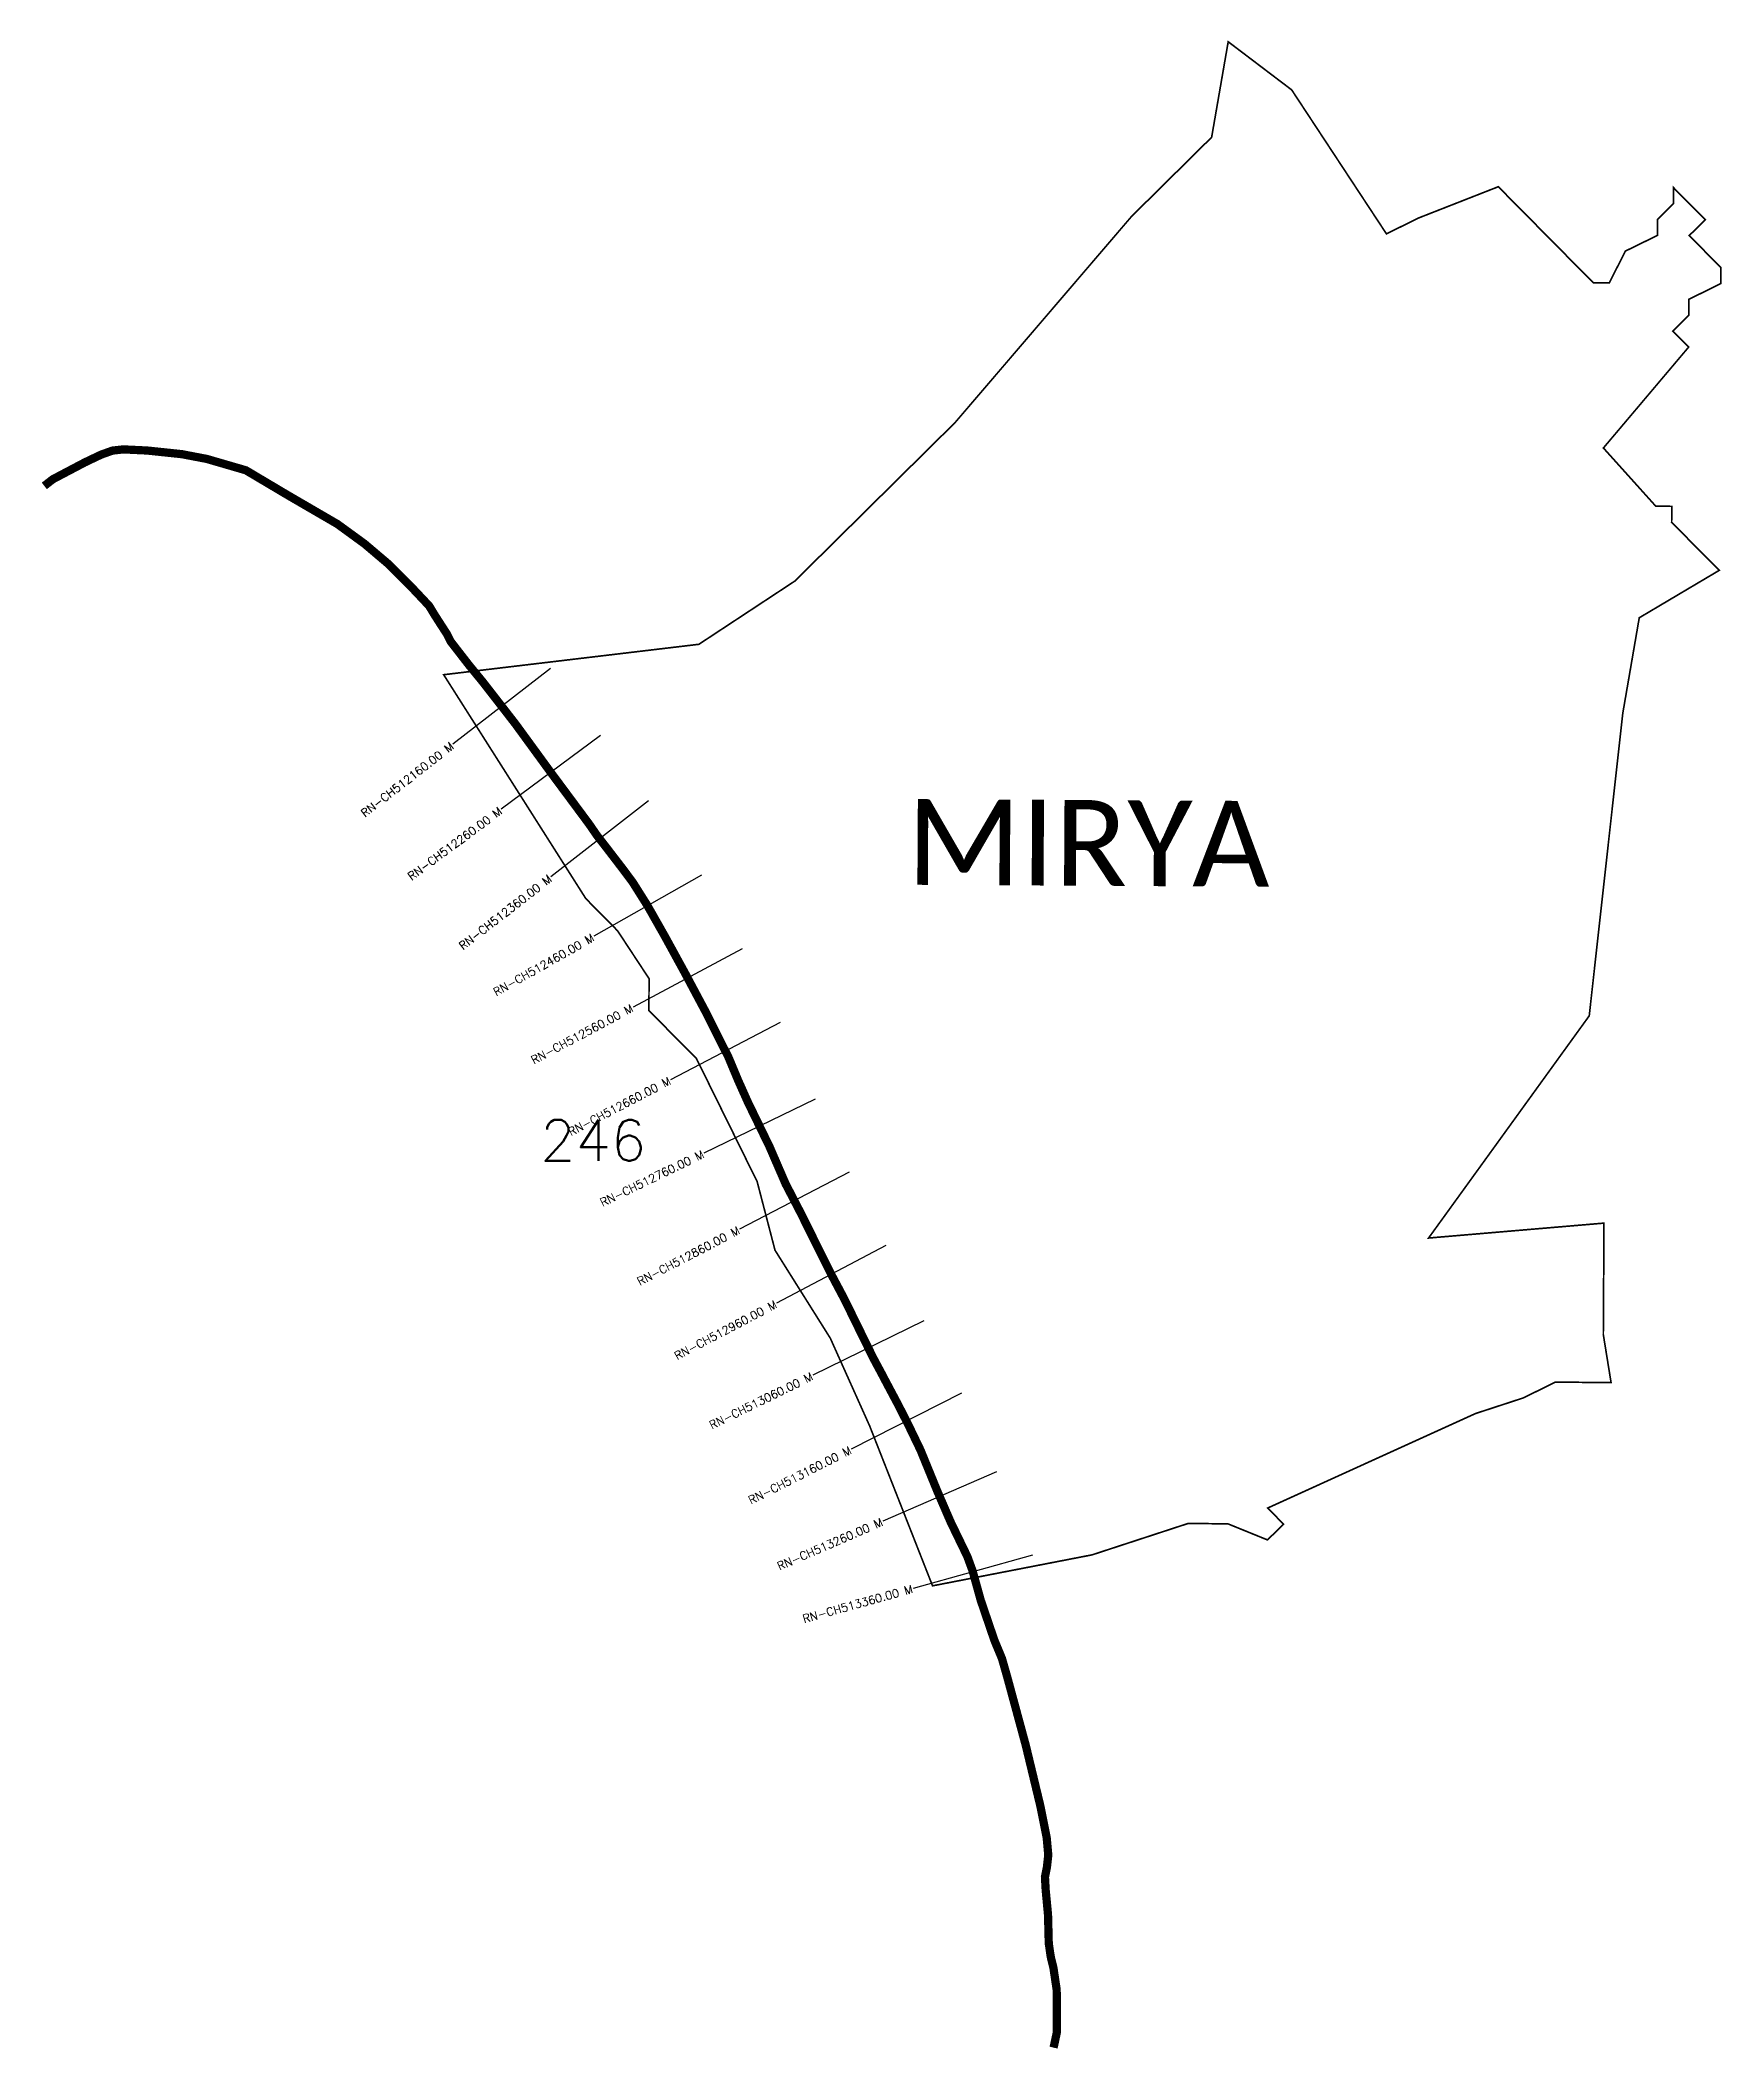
# Model space of a CAD drawing. Header units: metres. Extents: x 316137 to 318177, y 1881083 to 1883524.
import ezdxf
from ezdxf.enums import TextEntityAlignment as Align

# ---------------------------------------------------------------- set-up
doc = ezdxf.new("R2010")
doc.units = ezdxf.units.M
for name, color, linetype in [('ARTIFICIALLY PROTECTED', 4, 'Continuous'), ('CS', 134, 'Continuous'), ('CSMark', 6, 'Continuous'), ('VILLAGE NAME', 250, 'Continuous')]:
    doc.layers.add(name, color=color, linetype=linetype)
doc.styles.get("Standard").update_dxf_attribs({"font": 'simplex.shx'})

msp = doc.modelspace()

# ---------------------------------------------------------------- linework, layer by layer
at = {"color": 6, "const_width": 2, "flags": 128}
msp.add_lwpolyline([(316626.5, 1882754.3), (316936.1, 1882791.2), (317052.5, 1882867.9), (317246.9, 1883060.2), (317461, 1883310.3), (317558.2, 1883406.4), (317578.3, 1883522.3), (317655.3, 1883463.9), (317770.3, 1883289.2), (317809.1, 1883308.4), (317906, 1883346.4), (318021.3, 1883229.8), (318040.6, 1883229.7), (318060.2, 1883268.3), (318099, 1883287.3), (318099.1, 1883306.7), (318118.5, 1883325.9), (318118.6, 1883345.2), (318157.1, 1883306.4), (318137.6, 1883287.1), (318176.1, 1883248.3), (318176, 1883228.9), (318137.2, 1883209.8), (318137.1, 1883190.4), (318117.7, 1883171.2), (318136.9, 1883151.8), (318033.5, 1883029.4), (318097.1, 1882958.7), (318116.5, 1882958.6), (318116.3, 1882939.2), (318174, 1882880.9), (318077, 1882823.4), (318057, 1882707.5), (318016.3, 1882340.4), (317821.4, 1882070.8), (318034.2, 1882088.9), (318033.4, 1881953.6), (318042.8, 1881895.5), (317975.1, 1881895.9), (317936.3, 1881876.8), (317878.2, 1881857.8), (317626.2, 1881743.2), (317645.4, 1881723.7), (317626, 1881704.5), (317577.8, 1881724.1), (317529.4, 1881724.4), (317413.2, 1881686.4), (317219.6, 1881648.8), (317143.4, 1881842.6), (317095.6, 1881949.2), (317028.5, 1882056), (317006.8, 1882139.3), (316933.2, 1882288.5), (316875.5, 1882346.8), (316875.7, 1882385.5), (316837.4, 1882443.7), (316799, 1882482.6), (316626.5, 1882754.3)], dxfattribs=at)
at = {"layer": 'ARTIFICIALLY PROTECTED', "const_width": 10, "flags": 128}
msp.add_lwpolyline([(316142, 1882983.4), (316152.4, 1882991.5), (316191.3, 1883012), (316210.9, 1883021.3), (316224.6, 1883026.2), (316237.9, 1883027.7), (316267, 1883026.3), (316308.8, 1883021.9), (316339.2, 1883016.1), (316386.6, 1883002.3), (316438.1, 1882971.7), (316497.6, 1882937.1), (316530.4, 1882913.2), (316558.5, 1882889.4), (316585.8, 1882862.3), (316608.8, 1882837.9), (316615.6, 1882826.7), (316621.3, 1882817.8), (316630.3, 1882803.9), (316635.2, 1882794.3), (316657.9, 1882765.1), (316673.6, 1882746), (316713.3, 1882694.9), (316756.2, 1882636.1), (316803.1, 1882572.9), (316812.6, 1882559.1), (316822.5, 1882546.4), (316843, 1882519.7), (316855.7, 1882502.7), (316873.8, 1882474), (316895.4, 1882435.9), (316919.2, 1882392.4), (316945.9, 1882342.3), (316963.9, 1882306.1), (316971.6, 1882291.2), (316983.8, 1882262), (316995.6, 1882235.6), (317021.8, 1882181.7), (317041.4, 1882136.4), (317059.5, 1882101.5), (317096.1, 1882027.9), (317102.6, 1882015.6), (317111.2, 1881999.4), (317117, 1881987.9), (317122.4, 1881976.7), (317147.7, 1881925.2), (317158.9, 1881904.3), (317159.8, 1881902.5), (317178.6, 1881867.1), (317190.8, 1881843), (317205, 1881813.5), (317225.5, 1881763.4), (317241.5, 1881726.4), (317261.8, 1881684.4), (317268.2, 1881666.9), (317278.1, 1881631.2), (317294.6, 1881582.8), (317303.9, 1881560.4), (317310, 1881539), (317332.7, 1881455.3), (317350.5, 1881381.3), (317358.1, 1881343.2), (317360, 1881322.1), (317358.6, 1881309.5), (317358.4, 1881307.7), (317356, 1881295.5), (317356.9, 1881279.3), (317359.7, 1881249.8), (317360.6, 1881215.2), (317362.9, 1881199.2), (317363.6, 1881196.2), (317366.3, 1881185.1), (317370.2, 1881158.8), (317370.5, 1881140.3), (317370.5, 1881107.5), (317367.2, 1881091.9), (317366.4, 1881088.5)], dxfattribs=at)
at = {"layer": 'CS'}
for p, q in [((316756.1, 1882762), (316637.7, 1882670)), ((316816.7, 1882680.4), (316696.3, 1882591)), ((316874.9, 1882601.2), (316756.5, 1882509)), ((316939.1, 1882510.9), (316808.7, 1882436.9)), ((316988.5, 1882421.7), (316856.2, 1882351.1)), ((317034.8, 1882332.3), (316901.8, 1882262.9)), ((317077.1, 1882239.4), (316942.2, 1882173.8)), ((317118.5, 1882150.7), (316985.4, 1882081.4)), ((317163.1, 1882061.6), (317030.4, 1881991.7)), ((317209, 1881970.4), (317074.4, 1881904.3)), ((317254.8, 1881882.6), (317121, 1881814.7)), ((317297, 1881787), (317159.4, 1881727.3)), ((317340.8, 1881685.9), (317196.2, 1881645.7))]:
    msp.add_line(p, q, dxfattribs=at)

# ---------------------------------------------------------------- texts
at = {"insert": (316743.5, 1882214.3), "char_height": 50, "attachment_point": 1}
msp.add_mtext_dynamic_manual_height_columns('246', width=84.374, gutter_width=1, heights=[74.2], dxfattribs=at)
at = {"layer": 'CSMark'}
for s, rotation, p in [('RN-CH512160.00 M', 37.8607, (316636.9, 1882669.4)), ('RN-CH512260.00 M', 36.5802, (316695.5, 1882590.4)), ('RN-CH512360.00 M', 37.9192, (316755.7, 1882508.4)), ('RN-CH512460.00 M', 29.5954, (316807.8, 1882436.4)), ('RN-CH512560.00 M', 28.067, (316855.3, 1882350.7)), ('RN-CH512660.00 M', 27.5444, (316900.9, 1882262.5)), ('RN-CH512760.00 M', 25.9182, (316941.3, 1882173.4)), ('RN-CH512860.00 M', 27.5041, (316984.6, 1882081)), ('RN-CH512960.00 M', 27.775, (317029.5, 1881991.2)), ('RN-CH513060.00 M', 26.1659, (317073.5, 1881903.8)), ('RN-CH513160.00 M', 26.924, (317120.2, 1881814.3)), ('RN-CH513260.00 M', 23.4558, (317158.4, 1881726.9)), ('RN-CH513360.00 M', 15.5462, (317195.3, 1881645.4))]:
    msp.add_text(s, height=10, rotation=rotation, dxfattribs=at).set_placement(p, align=Align.MIDDLE_RIGHT)
at = {"layer": 'VILLAGE NAME', "insert": (317188.6, 1882603.5), "char_height": 104.042, "attachment_point": 1, "rotation": 359.6762}
msp.add_mtext_dynamic_manual_height_columns('{\\fCalibri|b0|i0|c0|p34;MIRYA}', width=926.815, gutter_width=520.2, heights=[0], dxfattribs=at)

doc.saveas('drawing.dxf')
